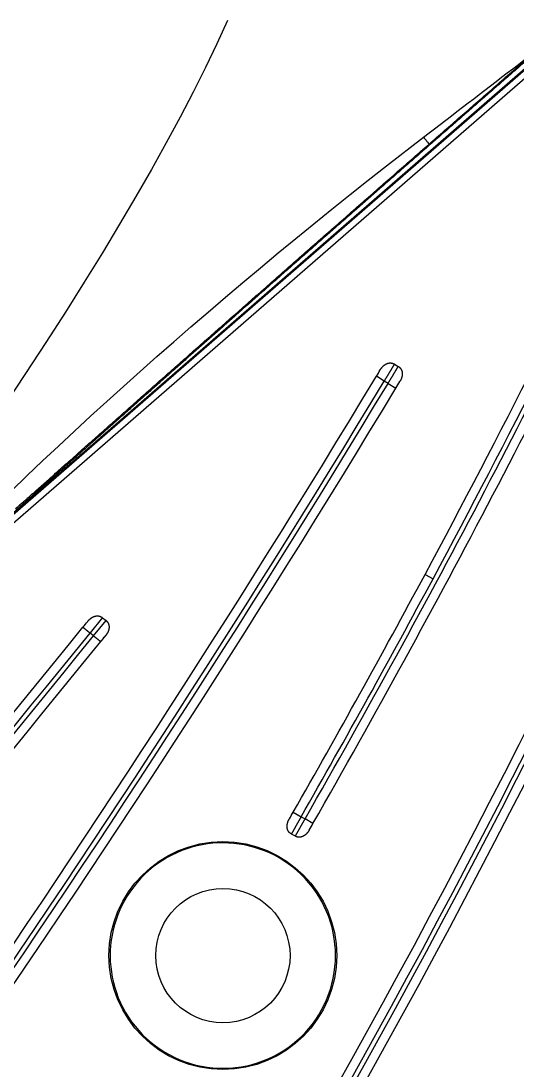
# Model space of a CAD drawing. Extents: x 527 to 614, y 487 to 635.
# Drawn here: x 602.158 to 603.247, y 519.818 to 522.123 of the extents above; entities that cross this region are included whole.
import ezdxf

# ---------------------------------------------------------------- set-up
doc = ezdxf.new("R2010")
doc.units = 0
doc.header["$MEASUREMENT"] = 0
doc.layers.add('1', color=4, linetype='Continuous')
doc.layers.add('204', color=7, linetype='Continuous')

# ---------------------------------------------------------------- blocks, each defined once
blk = doc.blocks.new('55')
at = {"layer": '204', "color": 4, "linetype": 'Continuous'}
for p, q in [((-0.526078, 0.91095), (2.049541, 3.149901)), ((2.05938, 3.138582), (-0.516238, 0.899631)), ((2.034707, 3.138515), (-0.487342, 0.946132)), ((0.37646, 1.298026), (0.385032, 1.292876)), ((0.354136, 1.260923), (0.337008, 1.271249)), ((0.362708, 1.255773), (0.354136, 1.260923)), ((0.362708, 1.255773), (0.379836, 1.245447)), ((0.443815, 0.836613), (0.461435, 0.827151)), ((-0.264333, 0.741589), (-0.291587, 0.707941)), ((-0.264279, 0.741545), (-0.256508, 0.735251)), ((-0.283715, 0.701565), (-0.256462, 0.735213)), ((-0.28377, 0.701609), (-0.291541, 0.707903)), ((0.154247, 0.314494), (0.171604, 0.304557)), ((0.171604, 0.304557), (0.180381, 0.299761)), ((0.197738, 0.289824), (0.180381, 0.299761)), ((0.159144, 0.262004), (0.150367, 0.2668))]:
    blk.add_line(p, q, dxfattribs=at)
for points in [[(-0.410455, 1.019965), (-0.381625, 1.045634, -0.00010911), (-0.35247, 1.071569, -0.00010691), (-0.322976, 1.097784, -0.00010443), (-0.293164, 1.12426, -0.00010194), (-0.26303, 1.151001, -0.00009964), (-0.232588, 1.177992, -0.00009758), (-0.201833, 1.205239, -0.00009548), (-0.170795, 1.232717, -0.00009357), (-0.139484, 1.260415, -0.00009176), (-0.107937, 1.288302, -0.00009013), (-0.076168, 1.316364, -0.00008868), (-0.044192, 1.34459, -0.00008727), (-0.012003, 1.372983, -0.00008593), (0.020382, 1.401529, -0.00008472), (0.052964, 1.430229, -0.00008356), (0.085727, 1.45907, -0.00008248), (0.118672, 1.488052, -0.00008146), (0.151785, 1.517162, -0.00008053), (0.185065, 1.546399, -0.00007965), (0.218498, 1.575753, -0.00007884), (0.252083, 1.605222, -0.00007808), (0.285808, 1.634794, -0.00007739), (0.319671, 1.664468, -0.00007675), (0.353658, 1.694234, -0.00007618), (0.387769, 1.724088, -0.00007565), (0.42199, 1.754022, -0.00007518), (0.456319, 1.784032, -0.00007475), (0.490745, 1.814108, -0.00007439), (0.525265, 1.844247, -0.00007406), (0.559867, 1.87444, -0.0000738), (0.594547, 1.904684, -0.00007356), (0.629296, 1.93497, -0.00007339), (0.664108, 1.965292, -0.00007325), (0.698975, 1.995645, -0.00007318)], [(0.714632, 2.006282, 0.00005806), (0.688905, 1.983892, 0.00005795), (0.663199, 1.961508, 0.0000579), (0.637515, 1.939134, 0.00005788), (0.61186, 1.916774, 0.0000579), (0.586236, 1.894431, 0.00005793), (0.56065, 1.872111, 0.000058), (0.535105, 1.849815, 0.0000581), (0.509606, 1.827549, 0.00005824), (0.484156, 1.805316, 0.00005839), (0.458761, 1.783121, 0.00005859), (0.433425, 1.760965, 0.00005881), (0.408153, 1.738855, 0.00005908), (0.382947, 1.716793, 0.00005936), (0.357815, 1.694785, 0.00005969), (0.332757, 1.672831, 0.00006004), (0.307783, 1.65094, 0.00006045), (0.282892, 1.62911, 0.00006089), (0.258092, 1.607351, 0.00006133), (0.233385, 1.585661, 0.00006173), (0.208778, 1.564049, 0.00006214), (0.184271, 1.542514, 0.00006248), (0.159873, 1.521063, 0.00006291), (0.135583, 1.499697, 0.00006335), (0.111411, 1.478422, 0.00006387), (0.087354, 1.457239, 0.0000644), (0.063423, 1.436155, 0.00006495), (0.039616, 1.41517, 0.00006544), (0.015941, 1.39429, 0.000066), (-0.007602, 1.373515, 0.00006653), (-0.031005, 1.352852, 0.00006715), (-0.05427, 1.3323, 0.00006776), (-0.077387, 1.311868, 0.00006848), (-0.100359, 1.291552, 0.0000692), (-0.123176, 1.271362, 0.00006998), (-0.145841, 1.251295, 0.00007075), (-0.168342, 1.231361, 0.0000717), (-0.190686, 1.211556, 0.00007274), (-0.212862, 1.191887, 0.00007357), (-0.234867, 1.172359, 0.00007414), (-0.256688, 1.152982, 0.00007591), (-0.278356, 1.133729, 0.00007864), (-0.299871, 1.114599, 0.00007768), (-0.32113, 1.095686, 0.00007366), (-0.342085, 1.077031, 0.00008265), (-0.363167, 1.05825, 0.00010048), (-0.384513, 1.039219, 0.00007787), (-0.404445, 1.021441, 0.00002694), (-0.422372, 1.005445, 0.0001123), (-0.44494, 0.985279, 0.00020092), (-0.479106, 0.954712, 0.00010167), (-0.523493, 0.914978, 0.00005471)], [(0.345529, 1.285401), (0.345892, 1.286014, -0.00465836), (0.346271, 1.286626, -0.00452329), (0.346664, 1.287237, -0.00447907), (0.347072, 1.287846, -0.00456479), (0.347495, 1.288453, -0.00462081), (0.347932, 1.289055, -0.00468006), (0.348382, 1.289653, -0.00474187), (0.348847, 1.290244, -0.0048419), (0.349325, 1.290829, -0.00493443), (0.349815, 1.291406, -0.00505622), (0.35032, 1.291973, -0.0051724), (0.350836, 1.292532, -0.00532133), (0.351366, 1.293079, -0.00546333), (0.351907, 1.293615, -0.00563843), (0.352461, 1.294137, -0.00580613), (0.353026, 1.294647, -0.00600833), (0.353603, 1.295141, -0.00620202), (0.354191, 1.29562, -0.00643104), (0.354791, 1.296082, -0.00665082), (0.355401, 1.296526, -0.00690748), (0.356022, 1.296952, -0.00715042), (0.356653, 1.297359, -0.00742781), (0.357294, 1.297744, -0.00769789), (0.357945, 1.298109, -0.00801269), (0.358606, 1.29845, -0.0082763), (0.359276, 1.298769, -0.00853898), (0.359955, 1.299063, -0.00870027), (0.360642, 1.299333, -0.00878899), (0.361337, 1.299577, -0.00889375), (0.362039, 1.299796, -0.00902609), (0.362747, 1.299988, -0.00914884), (0.363461, 1.300154, -0.00928148), (0.364179, 1.300293, -0.00941985), (0.364901, 1.300404, -0.00958717), (0.365627, 1.300487, -0.00969556), (0.366356, 1.300542, -0.00977964), (0.367086, 1.300567, -0.01000375), (0.367818, 1.300563, -0.01037756), (0.368553, 1.300528, -0.01017531), (0.369284, 1.300464, -0.00956445), (0.37001, 1.300371, -0.01074753), (0.370747, 1.300241, -0.01310061), (0.371497, 1.30007, -0.00982892), (0.372201, 1.29989, -0.00298649), (0.372837, 1.299712, -0.01430814), (0.373642, 1.299407, -0.02481709), (0.374867, 1.298837, -0.0117532), (0.376461, 1.29803, -0.00604807)], [(0.376461, 1.29803), (0.376233, 1.29765, -0.00000599), (0.375998, 1.297259, -0.00000566), (0.375756, 1.296856, -0.00000533), (0.375507, 1.296443, -0.00000504), (0.375252, 1.296018, -0.00000477), (0.37499, 1.295583, -0.00000454), (0.374722, 1.295136, -0.00000432), (0.374448, 1.29468, -0.00000412), (0.374167, 1.294213, -0.00000394), (0.37388, 1.293736, -0.00000378), (0.373587, 1.293249, -0.00000363), (0.373288, 1.292752, -0.0000035), (0.372984, 1.292245, -0.00000337), (0.372674, 1.29173, -0.00000326), (0.372358, 1.291204, -0.00000315), (0.372037, 1.29067, -0.00000305), (0.37171, 1.290127, -0.00000296), (0.371378, 1.289575, -0.00000288), (0.371041, 1.289015, -0.0000028), (0.370699, 1.288446, -0.00000273), (0.370352, 1.287869, -0.00000267), (0.37, 1.287284, -0.00000261), (0.369643, 1.286691, -0.00000255), (0.369282, 1.28609, -0.0000025), (0.368916, 1.285482, -0.00000246), (0.368545, 1.284866, -0.00000243), (0.368171, 1.284243, -0.00000248), (0.367792, 1.283613, -0.00000262), (0.367408, 1.282976, -0.00000266), (0.367021, 1.282332, -0.00000265), (0.366629, 1.281681, -0.00000265), (0.366234, 1.281024, -0.00000267), (0.365835, 1.280361, -0.00000268), (0.365432, 1.279692, -0.0000027), (0.365026, 1.279017, -0.00000271), (0.364617, 1.278336, -0.00000274), (0.364204, 1.27765, -0.00000276), (0.363788, 1.276959, -0.00000279), (0.363369, 1.276263, -0.00000281), (0.362948, 1.275563, -0.00000284), (0.362524, 1.274858, -0.00000287), (0.362097, 1.274148, -0.0000029), (0.361668, 1.273435, -0.00000294), (0.361236, 1.272718, -0.00000299), (0.360802, 1.271998, -0.00000301), (0.360367, 1.271274, -0.00000304), (0.35993, 1.270547, -0.00000311), (0.35949, 1.269817, -0.00000323), (0.359048, 1.269083, -0.00000317), (0.358607, 1.26835, -0.00000299), (0.358167, 1.267619, -0.00000338), (0.357718, 1.266873, -0.00000416), (0.357258, 1.266109, -0.00000315), (0.356825, 1.26539, -0.00000095), (0.356433, 1.264739, -0.00000466), (0.355929, 1.263901, -0.00000832), (0.355151, 1.262609, -0.00000407), (0.354131, 1.260915, -0.00000214)], [(0.362711, 1.255767), (0.36316, 1.256514, -0.00000495), (0.363609, 1.25726, -0.00000507), (0.364058, 1.258007, -0.00000496), (0.364507, 1.258753, -0.00000462), (0.364954, 1.259497, -0.00000438), (0.365402, 1.260241, -0.00000416), (0.365848, 1.260984, -0.00000396), (0.366294, 1.261724, -0.00000372), (0.366738, 1.262464, -0.00000351), (0.367182, 1.263201, -0.00000328), (0.367624, 1.263935, -0.00000308), (0.368064, 1.264668, -0.00000285), (0.368503, 1.265398, -0.00000265), (0.368941, 1.266125, -0.00000242), (0.369376, 1.266848, -0.00000222), (0.369809, 1.267569, -0.00000199), (0.370241, 1.268286, -0.00000178), (0.37067, 1.268999, -0.00000155), (0.371096, 1.269708, -0.00000134), (0.37152, 1.270413, -0.0000011), (0.371942, 1.271113, -0.00000089), (0.372361, 1.271809, -0.00000064), (0.372776, 1.2725, -0.00000042), (0.373189, 1.273186, -0.00000017), (0.373598, 1.273867, 0.00000006), (0.374004, 1.274542, 0.00000033), (0.374407, 1.275211, 0.00000057), (0.374806, 1.275875, 0.00000086), (0.375201, 1.276532, 0.00000111), (0.375593, 1.277182, 0.00000139), (0.37598, 1.277826, 0.0000017), (0.376364, 1.278463, 0.0000021), (0.376743, 1.279093, 0.00000227), (0.377117, 1.279716, 0.00000221), (0.377488, 1.280332, 0.00000184), (0.377854, 1.28094, 0.00000101), (0.378215, 1.281541, 0.00000032), (0.378572, 1.282134, -0.00000042), (0.378924, 1.282719, -0.00000112), (0.379271, 1.283296, -0.00000196), (0.379613, 1.283865, -0.00000273), (0.37995, 1.284426, -0.00000363), (0.380282, 1.284977, -0.00000449), (0.380609, 1.285521, -0.00000551), (0.380931, 1.286055, -0.00000644), (0.381247, 1.28658, -0.00000746), (0.381557, 1.287096, -0.00000865), (0.381862, 1.287603, -0.00001021), (0.382161, 1.2881, -0.00001102), (0.382454, 1.288587, -0.00001127), (0.382739, 1.28906, -0.00001428), (0.383022, 1.289531, -0.00001988), (0.383305, 1.289999, -0.00001596), (0.383566, 1.290434, -0.00000393), (0.3838, 1.290821, -0.00002701), (0.384085, 1.291294, -0.00005622), (0.384504, 1.29199, -0.00003048), (0.385042, 1.292881, -0.0000166)], [(0.385042, 1.292881), (0.385718, 1.292453, -0.0102245), (0.386368, 1.292003, -0.01059403), (0.38699, 1.29153, -0.0107579), (0.387585, 1.291037, -0.01068747), (0.388153, 1.290523, -0.01068957), (0.388693, 1.28999, -0.01068846), (0.389206, 1.289439, -0.01068896), (0.389692, 1.28887, -0.01063745), (0.390149, 1.288285, -0.01060334), (0.39058, 1.287683, -0.0105362), (0.390983, 1.287067, -0.01048164), (0.391359, 1.286436, -0.01039778), (0.391707, 1.285791, -0.01032678), (0.392028, 1.285135, -0.01023381), (0.392321, 1.284466, -0.01015285), (0.392587, 1.283786, -0.01005628), (0.392824, 1.283096, -0.00997062), (0.393035, 1.282397, -0.00987503), (0.393218, 1.28169, -0.00970106), (0.393374, 1.280975, -0.00940674), (0.393503, 1.280252, -0.00913577), (0.393606, 1.279524, -0.00883649), (0.393684, 1.27879, -0.00856725), (0.393738, 1.278051, -0.00828035), (0.393767, 1.277308, -0.00802449), (0.393773, 1.276562, -0.00775573), (0.393756, 1.275814, -0.00751887), (0.393716, 1.275063, -0.00727315), (0.393655, 1.274312, -0.00705987), (0.393572, 1.273561, -0.00684109), (0.393469, 1.272809, -0.00665181), (0.393346, 1.27206, -0.006457), (0.393203, 1.271312, -0.0062988), (0.393041, 1.270566, -0.00614346), (0.392861, 1.269824, -0.00599554), (0.392664, 1.269087, -0.0058283), (0.392449, 1.268355, -0.00576313), (0.392218, 1.267627, -0.00575595), (0.39197, 1.266905, -0.00552827), (0.391708, 1.266193, -0.00511631), (0.391433, 1.265493, -0.00554323), (0.391139, 1.264791, -0.00648692), (0.390821, 1.264084, -0.0049738), (0.390515, 1.263426, -0.00183508), (0.390231, 1.262835, -0.00685229), (0.389842, 1.262105, -0.01188532), (0.38921, 1.261018, -0.005968), (0.388364, 1.259617, -0.00321168)], [(-0.410455, 1.019965), (-0.416713, 1.014392, -0.00006331), (-0.423009, 1.008789, -0.00006262), (-0.429342, 1.003155, -0.00006188), (-0.435712, 0.997492, -0.00006116), (-0.44212, 0.991798, -0.00006044), (-0.448563, 0.986076, -0.00005977), (-0.455043, 0.980322, -0.00005909)], [(-0.296646, 0.733385), (-0.296449, 0.733625, -0.00134363), (-0.296251, 0.733864, -0.00132466), (-0.296052, 0.734102, -0.00133682), (-0.295851, 0.734339, -0.0013849), (-0.295649, 0.734576, -0.00141999), (-0.295445, 0.734811, -0.00145186), (-0.295239, 0.735045, -0.00148201), (-0.295032, 0.735279, -0.00151899), (-0.294823, 0.735511, -0.00155137), (-0.294613, 0.735742, -0.00158806), (-0.294401, 0.735972, -0.00162088), (-0.294188, 0.7362, -0.00165871), (-0.293973, 0.736427, -0.00169247), (-0.293756, 0.736653, -0.00173111), (-0.293538, 0.736877, -0.00176571), (-0.293318, 0.737099, -0.00180528), (-0.293097, 0.73732, -0.00184077), (-0.292874, 0.737539, -0.00188126), (-0.292649, 0.737757, -0.00191764), (-0.292422, 0.737972, -0.00195906), (-0.292194, 0.738186, -0.00199634), (-0.291965, 0.738398, -0.00203868), (-0.291733, 0.738608, -0.00207684), (-0.2915, 0.738816, -0.0021201), (-0.291266, 0.739022, -0.00215912), (-0.291029, 0.739225, -0.00220327), (-0.290791, 0.739427, -0.00224311), (-0.290551, 0.739626, -0.00228811), (-0.29031, 0.739823, -0.00232873), (-0.290066, 0.740017, -0.00237452), (-0.289821, 0.740209, -0.00241585), (-0.289575, 0.740399, -0.00246236), (-0.289326, 0.740586, -0.00250431), (-0.289076, 0.74077, -0.00255145), (-0.288824, 0.740951, -0.00259392), (-0.28857, 0.74113, -0.00264161), (-0.288315, 0.741306, -0.00268445), (-0.288057, 0.741479, -0.00273245), (-0.287798, 0.74165, -0.00277563), (-0.287537, 0.741817, -0.00282413), (-0.287275, 0.741981, -0.00286704), (-0.28701, 0.742142, -0.00291472), (-0.286744, 0.7423, -0.00295872), (-0.286475, 0.742454, -0.00300927), (-0.286205, 0.742606, -0.0030411), (-0.285933, 0.742754, -0.00305884), (-0.285659, 0.742899, -0.00307058), (-0.285383, 0.743041, -0.00308801), (-0.285105, 0.743179, -0.00310465), (-0.284825, 0.743314, -0.00312524), (-0.284543, 0.743445, -0.0031444), (-0.284259, 0.743573, -0.00316853), (-0.283974, 0.743697, -0.00319099), (-0.283687, 0.743818, -0.00321816), (-0.283398, 0.743935, -0.00324356), (-0.283108, 0.744048, -0.00327395), (-0.282816, 0.744158, -0.00330232), (-0.282523, 0.744263, -0.00333574), (-0.282229, 0.744364, -0.00336709), (-0.281933, 0.744462, -0.00340374), (-0.281637, 0.744555, -0.00343767), (-0.281339, 0.744644, -0.00347663), (-0.28104, 0.744729, -0.00351422), (-0.28074, 0.744809, -0.00355833), (-0.280439, 0.744886, -0.00359538), (-0.280137, 0.744957, -0.00363471), (-0.279835, 0.745024, -0.00368508), (-0.279531, 0.745087, -0.00375125), (-0.279227, 0.745145, -0.00379327), (-0.278922, 0.745199, -0.00382004), (-0.278615, 0.745247, -0.00382299), (-0.278307, 0.745292, -0.00381723), (-0.277998, 0.745331, -0.00381761), (-0.277689, 0.745366, -0.00382426), (-0.277378, 0.745396, -0.00383085), (-0.277068, 0.745421, -0.00384169), (-0.276756, 0.745441, -0.00385326), (-0.276444, 0.745457, -0.00386951), (-0.276132, 0.745468, -0.00388604), (-0.27582, 0.745474, -0.00390754), (-0.275508, 0.745474, -0.00392899), (-0.275196, 0.745471, -0.00395558), (-0.274884, 0.745461, -0.00398199), (-0.274572, 0.745447, -0.00401391), (-0.274261, 0.745428, -0.00404481), (-0.27395, 0.745404, -0.00408114), (-0.273641, 0.745375, -0.00411773), (-0.273332, 0.745341, -0.00416078), (-0.273023, 0.745301, -0.00419916), (-0.272716, 0.745257, -0.00424346), (-0.27241, 0.745207, -0.00429352), (-0.272106, 0.745152, -0.00434339), (-0.271802, 0.745091, -0.00435206), (-0.271498, 0.745025, -0.00433115), (-0.271196, 0.744954, -0.00431169), (-0.270894, 0.744878, -0.00429952), (-0.270594, 0.744796, -0.00429032), (-0.270295, 0.744709, -0.00428286), (-0.269997, 0.744617, -0.00427904), (-0.2697, 0.744519, -0.00428015), (-0.269406, 0.744417, -0.00428229), (-0.269113, 0.744309, -0.00428718), (-0.268821, 0.744196, -0.0042994), (-0.268532, 0.744079, -0.00432081), (-0.268245, 0.743956, -0.00432615), (-0.267961, 0.743829, -0.00432114), (-0.267679, 0.743696, -0.00437944), (-0.267399, 0.743559, -0.00449295), (-0.267122, 0.743416, -0.00439862), (-0.266848, 0.74327, -0.00415278), (-0.266579, 0.74312, -0.00459624), (-0.266309, 0.742962, -0.0054733), (-0.266037, 0.742795, -0.00422249), (-0.265783, 0.742635, -0.00161714), (-0.265555, 0.742488, -0.00556777), (-0.265271, 0.742292, -0.00943121), (-0.264849, 0.741981, -0.00472146), (-0.264305, 0.74157, -0.00254369)], [(-0.307074, 0.720493), (-0.30707, 0.720491, -0.12009916), (-0.307059, 0.720482, -0.00819381), (-0.307039, 0.720467, -0.00268444), (-0.307012, 0.720445, -0.00131651), (-0.306976, 0.720417, -0.00075725), (-0.306934, 0.720383, -0.00049124), (-0.306883, 0.720342, -0.00033462), (-0.306825, 0.720295, -0.00023798), (-0.306758, 0.720242, -0.00017317), (-0.306685, 0.720182, -0.00012808), (-0.306604, 0.720116, -0.00009546), (-0.306515, 0.720044, -0.00007047), (-0.306418, 0.719966, -0.00005186), (-0.306315, 0.719882, -0.00003665), (-0.306203, 0.719792, -0.00002487), (-0.306085, 0.719696, -0.00001431), (-0.305959, 0.719594, -0.00000715), (-0.305825, 0.719486, -0.0000014), (-0.305685, 0.719371, 0.00000059), (-0.305537, 0.719252, 0.00000003), (-0.305382, 0.719126, -0.00000013), (-0.30522, 0.718995), (-0.305051, 0.718858, 0.00000003), (-0.304876, 0.718716), (-0.304694, 0.718568), (-0.304505, 0.718415), (-0.30431, 0.718256), (-0.304108, 0.718093), (-0.3039, 0.717924), (-0.303686, 0.717751, 0), (-0.303465, 0.717572), (-0.303239, 0.717389), (-0.303007, 0.7172), (-0.302769, 0.717007), (-0.302525, 0.71681), (-0.302276, 0.716608), (-0.302021, 0.716401), (-0.301761, 0.71619), (-0.301496, 0.715975), (-0.301226, 0.715756), (-0.300951, 0.715533), (-0.300671, 0.715306), (-0.300387, 0.715076, 0), (-0.300098, 0.714841), (-0.299805, 0.714604), (-0.299508, 0.714363), (-0.299206, 0.714118), (-0.298901, 0.713871, -0.00000003), (-0.298593, 0.713621), (-0.29828, 0.713368, 0.00000013), (-0.297965, 0.713112, -0.00000003), (-0.297646, 0.712853, -0.00000049), (-0.297324, 0.712592, 0.00000111), (-0.296999, 0.712329, 0.0000051), (-0.296671, 0.712063, 0.00000898), (-0.296341, 0.711795, 0.0000138), (-0.296009, 0.711526, 0.00001848), (-0.295674, 0.711254, 0.00002418), (-0.295337, 0.710981, 0.00002682), (-0.294999, 0.710708, 0.00002783), (-0.294662, 0.710435, 0.00003708), (-0.294318, 0.710156, 0.00005355), (-0.293965, 0.70987, 0.00004063), (-0.293632, 0.709601, 0.00000602), (-0.293331, 0.709358, 0.00007206), (-0.292944, 0.709045, 0.00014414), (-0.292346, 0.708562, 0.00007169), (-0.291564, 0.707931, 0.00003685)], [(-0.256495, 0.735233), (-0.256257, 0.735038, -0.00464837), (-0.256023, 0.734839, -0.00464346), (-0.255793, 0.734634, -0.0046104), (-0.255565, 0.734425, -0.00455823), (-0.255341, 0.734212, -0.00451994), (-0.255121, 0.733994, -0.00448869), (-0.254904, 0.733772, -0.00446172), (-0.254691, 0.733545, -0.00443702), (-0.254482, 0.733315, -0.00441803), (-0.254276, 0.733081, -0.00440263), (-0.254075, 0.732843, -0.0043922), (-0.253878, 0.732602, -0.0043856), (-0.253685, 0.732357, -0.00438345), (-0.253497, 0.732108, -0.00438563), (-0.253313, 0.731857, -0.00439206), (-0.253134, 0.731603, -0.00440243), (-0.252959, 0.731345, -0.00441757), (-0.252789, 0.731085, -0.00444222), (-0.252625, 0.730822, -0.00445788), (-0.252464, 0.730557, -0.00444612), (-0.252309, 0.730288, -0.00441233), (-0.252158, 0.730016, -0.00436432), (-0.252012, 0.729742, -0.0043261), (-0.25187, 0.729464, -0.00429153), (-0.251733, 0.729185, -0.00426176), (-0.251601, 0.728902, -0.00423108), (-0.251474, 0.728618, -0.00420619), (-0.251351, 0.728331, -0.00418212), (-0.251233, 0.728042, -0.00416319), (-0.25112, 0.727751, -0.00414509), (-0.251012, 0.727459, -0.00413183), (-0.250909, 0.727164, -0.00411978), (-0.250811, 0.726868, -0.00411258), (-0.250717, 0.726571, -0.0041071), (-0.250629, 0.726273, -0.00410519), (-0.250545, 0.725973, -0.00410493), (-0.250467, 0.725672, -0.0041107), (-0.250394, 0.72537, -0.00411883), (-0.250326, 0.725068, -0.0041057), (-0.250262, 0.724764, -0.00405505), (-0.250204, 0.724459, -0.00400725), (-0.25015, 0.724153, -0.00396621), (-0.250102, 0.723846, -0.00393038), (-0.250058, 0.723538, -0.00388979), (-0.250019, 0.723229, -0.00385542), (-0.249984, 0.722919, -0.00382069), (-0.249955, 0.722609, -0.00379123), (-0.24993, 0.722298, -0.00376028), (-0.24991, 0.721987, -0.00373472), (-0.249894, 0.721676, -0.0037084), (-0.249883, 0.721364, -0.00368709), (-0.249877, 0.721053, -0.0036651), (-0.249875, 0.720741, -0.00364818), (-0.249878, 0.72043, -0.00363097), (-0.249885, 0.720119, -0.00361802), (-0.249897, 0.719808, -0.00360503), (-0.249914, 0.719498, -0.00359731), (-0.249934, 0.719188, -0.00358842), (-0.24996, 0.718879, -0.00356447), (-0.249989, 0.718571, -0.0035108), (-0.250023, 0.718262, -0.00346366), (-0.250061, 0.717954, -0.00342176), (-0.250104, 0.717646, -0.00338414), (-0.250151, 0.717339, -0.00334056), (-0.250201, 0.717032, -0.00330291), (-0.250256, 0.716725, -0.0032632), (-0.250315, 0.71642, -0.00322857), (-0.250378, 0.716115, -0.00319087), (-0.250445, 0.715811, -0.00315841), (-0.250515, 0.715507, -0.00312342), (-0.25059, 0.715205, -0.00309349), (-0.250668, 0.714903, -0.0030611), (-0.25075, 0.714603, -0.00303363), (-0.250835, 0.714303, -0.00300385), (-0.250924, 0.714005, -0.00297905), (-0.251017, 0.713708, -0.00295222), (-0.251113, 0.713412, -0.00292966), (-0.251212, 0.713117, -0.00290468), (-0.251315, 0.712824, -0.00288601), (-0.251421, 0.712533, -0.00286692), (-0.25153, 0.712243, -0.00284499), (-0.251643, 0.711954, -0.00280868), (-0.251758, 0.711666, -0.00276911), (-0.251877, 0.71138, -0.00272087), (-0.251999, 0.711095, -0.00267904), (-0.252125, 0.710811, -0.00263259), (-0.252253, 0.710528, -0.00259103), (-0.252384, 0.710246, -0.00254458), (-0.252518, 0.709966, -0.00250328), (-0.252655, 0.709687, -0.00245721), (-0.252795, 0.70941, -0.00241625), (-0.252937, 0.709133, -0.00237067), (-0.253082, 0.708858, -0.00233019), (-0.25323, 0.708584, -0.00228517), (-0.25338, 0.708311, -0.00224526), (-0.253533, 0.70804, -0.00220091), (-0.253688, 0.707769, -0.0021616), (-0.253845, 0.7075, -0.00211786), (-0.254005, 0.707233, -0.00207936), (-0.254167, 0.706966, -0.00203668), (-0.254332, 0.706701, -0.00199848), (-0.254498, 0.706437, -0.00195553), (-0.254666, 0.706174, -0.00191957), (-0.254837, 0.705913, -0.00188103), (-0.25501, 0.705653, -0.00184074), (-0.255184, 0.705394, -0.00179088), (-0.25536, 0.705136, -0.00176864), (-0.255538, 0.70488, -0.00175927), (-0.255718, 0.704624, -0.00168055), (-0.255899, 0.704371, -0.00154557), (-0.256081, 0.70412, -0.00165355), (-0.256267, 0.703867, -0.00189535), (-0.256459, 0.703609, -0.00143825), (-0.256641, 0.703368, -0.00055573), (-0.256805, 0.703151, -0.00191198), (-0.25702, 0.702875, -0.00314087), (-0.257354, 0.702453, -0.00153046), (-0.257793, 0.701903, -0.00082046)], [(-0.283753, 0.701595), (-0.283407, 0.701314, -0.00000752), (-0.283061, 0.701034, -0.00000776), (-0.282715, 0.700753, -0.00000753), (-0.28237, 0.700473, -0.0000068), (-0.282024, 0.700193, -0.00000626), (-0.28168, 0.699914, -0.00000579), (-0.281336, 0.699635, -0.00000536), (-0.280993, 0.699357, -0.00000484), (-0.280652, 0.699081, -0.00000439), (-0.280312, 0.698805, -0.00000389), (-0.279973, 0.69853, -0.00000345), (-0.279637, 0.698257, -0.00000294), (-0.279302, 0.697986, -0.0000025), (-0.278969, 0.697716, -0.00000199), (-0.278639, 0.697449, -0.00000153), (-0.278311, 0.697183, -0.00000097), (-0.277986, 0.69692, -0.00000054), (-0.277664, 0.696658, -0.00000011), (-0.277346, 0.6964, 0.00000006), (-0.27703, 0.696144), (-0.276718, 0.695891, -0.00000001), (-0.276409, 0.69564), (-0.276104, 0.695393), (-0.275803, 0.695149), (-0.275505, 0.694908), (-0.275212, 0.69467, 0), (-0.274924, 0.694436), (-0.274639, 0.694205), (-0.274359, 0.693978), (-0.274084, 0.693755), (-0.273814, 0.693536), (-0.273549, 0.693321), (-0.273289, 0.69311), (-0.273034, 0.692904), (-0.272785, 0.692702, -0.00000001), (-0.272541, 0.692504), (-0.272303, 0.692311), (-0.272071, 0.692123), (-0.271845, 0.69194), (-0.271624, 0.691761), (-0.27141, 0.691587), (-0.271202, 0.691419), (-0.271001, 0.691255), (-0.270805, 0.691097), (-0.270617, 0.690944), (-0.270434, 0.690796, -0.00000001), (-0.270259, 0.690654), (-0.27009, 0.690517, 0.00000006), (-0.269928, 0.690385), (-0.269773, 0.69026, -0.00000024), (-0.269625, 0.69014, 0.00000006), (-0.269485, 0.690026, 0.0000011), (-0.269351, 0.689918, -0.00000249), (-0.269225, 0.689816, -0.00001291), (-0.269107, 0.689719, -0.00002538), (-0.268996, 0.689629, -0.00004323), (-0.268892, 0.689545, -0.00006523), (-0.268796, 0.689467, -0.00009631), (-0.268707, 0.689395, -0.00012447), (-0.268626, 0.689329, -0.00014984), (-0.268553, 0.689269, -0.0002302), (-0.268487, 0.689215, -0.00040157), (-0.268429, 0.689168, -0.00041124), (-0.268378, 0.689126, -0.00011649), (-0.268337, 0.689092, -0.00091511), (-0.268302, 0.689062, -0.00374946), (-0.26827, 0.689035, -0.00541205), (-0.268243, 0.68901, -0.0062832)], [(-0.257793, 0.701903), (-0.257946, 0.701712, -0.0000564), (-0.2581, 0.701521, -0.00005667), (-0.258256, 0.701328, -0.00005492), (-0.258412, 0.701134, -0.00005105), (-0.25857, 0.700939, -0.00004807), (-0.258728, 0.700743, -0.00004542), (-0.258888, 0.700546, -0.00004293), (-0.259048, 0.700347, -0.00004015), (-0.25921, 0.700147, -0.0000377), (-0.259372, 0.699947, -0.00003511), (-0.259535, 0.699745, -0.00003279), (-0.259699, 0.699542, -0.00003028), (-0.259864, 0.699339, -0.00002806), (-0.26003, 0.699134, -0.00002565), (-0.260196, 0.698929, -0.00002352), (-0.260363, 0.698722, -0.00002119), (-0.260531, 0.698515, -0.00001913), (-0.2607, 0.698307, -0.00001688), (-0.260869, 0.698098, -0.00001488), (-0.261039, 0.697888, -0.00001268), (-0.26121, 0.697677, -0.00001076), (-0.261381, 0.697466, -0.00000867), (-0.261553, 0.697254, -0.00000673), (-0.261725, 0.697042, -0.00000449), (-0.261898, 0.696828, -0.00000288), (-0.262072, 0.696614, -0.00000149), (-0.262246, 0.6964, -0.00000129), (-0.262421, 0.696184, -0.00000221), (-0.262596, 0.695967, -0.00000288), (-0.262772, 0.69575, -0.00000349), (-0.262949, 0.695532, -0.00000405), (-0.263127, 0.695313, -0.00000471), (-0.263305, 0.695093, -0.00000529), (-0.263483, 0.694873, -0.00000593), (-0.263662, 0.694652, -0.00000649), (-0.263842, 0.694431, -0.00000713), (-0.264022, 0.694209, -0.00000769), (-0.264203, 0.693986, -0.00000833), (-0.264384, 0.693763, -0.00000889), (-0.264565, 0.693539, -0.00000952), (-0.264747, 0.693315, -0.00001008), (-0.264929, 0.69309, -0.00001071), (-0.265112, 0.692865, -0.00001128), (-0.265295, 0.69264, -0.00001194), (-0.265478, 0.692414, -0.00001247), (-0.265661, 0.692188, -0.000013), (-0.265845, 0.691962, -0.00001372), (-0.266029, 0.691735, -0.00001474), (-0.266213, 0.691508, -0.00001479), (-0.266397, 0.691282, -0.00001421), (-0.26658, 0.691057, -0.00001658), (-0.266766, 0.690828, -0.00002109), (-0.266956, 0.690593, -0.00001603), (-0.267135, 0.690373, -0.00000441), (-0.267297, 0.690174, -0.0000247), (-0.267504, 0.689919, -0.00004539), (-0.267824, 0.689525, -0.00002239), (-0.268243, 0.68901, -0.00001172)], [(-0.891503, 0.445256, -0.00000105), (-0.926293, 0.407867, -0.00000106), (-0.961083, 0.370477, -0.00000105), (-0.995873, 0.333087, -0.00000098), (-1.030664, 0.295698, -0.00000094), (-1.065456, 0.258308, -0.0000009), (-1.100247, 0.220917, -0.00000086), (-1.13504, 0.183527, -0.00000081), (-1.169832, 0.146137, -0.00000077), (-1.204625, 0.108746, -0.00000072), (-1.239418, 0.071355, -0.00000068), (-1.274211, 0.033965, -0.00000064), (-1.309005, -0.003426, -0.0000006), (-1.343799, -0.040817, -0.00000055), (-1.378593, -0.078208, -0.00000051), (-1.413388, -0.1156, -0.00000046), (-1.448182, -0.152991, -0.00000042), (-1.482977, -0.190382, -0.00000038), (-1.517772, -0.227774, -0.00000034), (-1.552567, -0.265165, -0.00000029), (-1.587362, -0.302557, -0.00000025), (-1.622158, -0.339948, -0.0000002), (-1.656953, -0.37734, -0.00000016), (-1.691748, -0.414732, -0.00000012), (-1.726544, -0.452123, -0.00000007), (-1.76134, -0.489515, -0.00000003), (-1.796135, -0.526907)], [(-1.830931, -0.564299, 0.00000004), (-1.865726, -0.60169, 0.00000006), (-1.900522, -0.639082, 0.00000005), (-1.935318, -0.676474, 0.00000005), (-1.970113, -0.713866, 0.00000005), (-2.004909, -0.751257, 0.00000005), (-2.039704, -0.788649, 0.00000005), (-2.0745, -0.826041, 0.00000005), (-2.109295, -0.863433, 0.00000005), (-2.144091, -0.900825, 0.00000005), (-2.178886, -0.938217, 0.00000005), (-2.213682, -0.975608, 0.00000005), (-2.248478, -1.013, 0.00000005), (-2.283273, -1.050392, 0.00000005), (-2.318069, -1.087784, 0.00000005), (-2.352864, -1.125176, 0.00000005), (-2.38766, -1.162568, 0.00000005), (-2.422455, -1.19996, 0.00000005), (-2.45725, -1.237351, 0.00000005), (-2.492046, -1.274743, 0.00000005), (-2.526841, -1.312135, 0.00000005), (-2.561637, -1.349527, 0.00000005), (-2.596432, -1.386919, 0.00000005), (-2.631228, -1.424311, 0.00000005), (-2.666023, -1.461703, 0.00000005), (-2.700818, -1.499095, 0.00000005), (-2.735614, -1.536487, 0.00000005), (-2.770409, -1.573879, 0.00000005), (-2.805205, -1.611271, 0.00000005), (-2.84, -1.648663, 0.00000005), (-2.874795, -1.686055, 0.00000005), (-2.909591, -1.723447, 0.00000005), (-2.944386, -1.760839, 0.00000005), (-2.979181, -1.798231, 0.00000005), (-3.013977, -1.835623, 0.00000005), (-3.048772, -1.873015, 0.00000005), (-3.083567, -1.910407, 0.00000005), (-3.118363, -1.947799, 0.00000005), (-3.153158, -1.985191, 0.00000005), (-3.187953, -2.022583, 0.00000005), (-3.222749, -2.059975, 0.00000005), (-3.257544, -2.097367, 0.00000005), (-3.292339, -2.134759, 0.00000005), (-3.327135, -2.172151, 0.00000005), (-3.36193, -2.209543, 0.00000005), (-3.396725, -2.246935, 0.00000005), (-3.43152, -2.284328, 0.00000005), (-3.466316, -2.32172, 0.00000005), (-3.501111, -2.359112, 0.00000005), (-3.535906, -2.396504, 0.00000005), (-3.570701, -2.433896, 0.00000005), (-3.605496, -2.471288, 0.00000005), (-3.640292, -2.50868, 0.00000005), (-3.675087, -2.546073, 0.00000005), (-3.709882, -2.583465, 0.00000005), (-3.744677, -2.620857, 0.00000005), (-3.779472, -2.658249, 0.00000005), (-3.814267, -2.695641, 0.00000005), (-3.849063, -2.733033, 0.00000005), (-3.883858, -2.770426, 0.00000005), (-3.918653, -2.807818, 0.00000005), (-3.953448, -2.84521, 0.00000005), (-3.988243, -2.882602, 0.00000005), (-4.023038, -2.919995, 0.00000005), (-4.057833, -2.957387, 0.00000005), (-4.092628, -2.994779, 0.00000005), (-4.127423, -3.032171, 0.00000005), (-4.162218, -3.069564, 0.00000005), (-4.197014, -3.106956, 0.00000005), (-4.231809, -3.144348, 0.00000005), (-4.266604, -3.18174, 0.00000005), (-4.301399, -3.219133, 0.00000005), (-4.336194, -3.256525, 0.00000005), (-4.370989, -3.293917, 0.00000005), (-4.405784, -3.33131, 0.00000005), (-4.440579, -3.368702, 0.00000005), (-4.475374, -3.406094, 0.00000005), (-4.510169, -3.443487, 0.00000005), (-4.544964, -3.480879, 0.00000005), (-4.579759, -3.518271, 0.00000005), (-4.614554, -3.555664, 0.00000005), (-4.649349, -3.593056, 0.00000005), (-4.684144, -3.630448, 0.00000005), (-4.718938, -3.667841, 0.00000005), (-4.753733, -3.705233, 0.00000005), (-4.788528, -3.742626, 0.00000005), (-4.823323, -3.780018, 0.00000005), (-4.858118, -3.81741, 0.00000005), (-4.892913, -3.854803, 0.00000006), (-4.927708, -3.892195, 0.00000006), (-4.962503, -3.929588, 0.00000006), (-4.997298, -3.96698, 0.00000006), (-5.032093, -4.004373, 0.00000006), (-5.066888, -4.041765, 0.00000006), (-5.101682, -4.079158, 0.00000005), (-5.136476, -4.116549, 0.00000006), (-5.171272, -4.153943, 0.00000006), (-5.206071, -4.19134, 0.00000005), (-5.240862, -4.228728, 0.00000005), (-5.275639, -4.266101, 0.00000006), (-5.310451, -4.303513, 0.00000009), (-5.345316, -4.340981, 0.00000005), (-5.380041, -4.378298, -0.00000007), (-5.414557, -4.415391, 0.00000008), (-5.44963, -4.453083, 0.00000052), (-5.485522, -4.491655, -0.00000005), (-5.51922, -4.527868, -0.00000193)], [(-5.549684, -4.560606, 0.00000062), (-5.588809, -4.602653, 0.00000589)], [(-0.839355, 0.466233), (-0.88808, 0.413868, -0.00000008), (-0.936805, 0.361503, -0.00000008), (-0.98553, 0.309139, -0.00000008), (-1.034255, 0.256774, -0.00000007), (-1.082979, 0.204409, -0.00000006), (-1.131704, 0.152045, -0.00000005), (-1.180429, 0.09968, -0.00000004), (-1.229154, 0.047316, -0.00000004), (-1.277879, -0.005049, -0.00000003), (-1.326604, -0.057414, -0.00000002), (-1.375329, -0.109779), (-1.424054, -0.162143), (-1.472779, -0.214508), (-1.521504, -0.266873)], [(-1.618954, -0.371602, 0.00000003), (-1.667679, -0.423967, 0.00000004), (-1.716404, -0.476332, 0.00000005), (-1.765129, -0.528696, 0.00000005), (-1.813854, -0.581061, 0.00000006), (-1.862579, -0.633426, 0.00000006), (-1.911304, -0.685791, 0.00000006), (-1.960029, -0.738156, 0.00000006), (-2.008754, -0.79052, 0.00000006), (-2.057479, -0.842885, 0.00000006), (-2.106204, -0.89525, 0.00000006), (-2.154929, -0.947615, 0.00000006), (-2.203654, -0.99998, 0.00000006), (-2.252379, -1.052345, 0.00000006), (-2.301104, -1.10471, 0.00000006), (-2.349829, -1.157075, 0.00000006), (-2.398553, -1.20944, 0.00000006), (-2.447278, -1.261805, 0.00000006), (-2.496003, -1.31417, 0.00000006), (-2.544728, -1.366535, 0.00000006), (-2.593453, -1.4189, 0.00000006), (-2.642177, -1.471265, 0.00000006), (-2.690902, -1.52363, 0.00000006), (-2.739627, -1.575995, 0.00000006), (-2.788352, -1.62836, 0.00000006), (-2.837076, -1.680725, 0.00000006), (-2.885801, -1.73309, 0.00000006), (-2.934526, -1.785455, 0.00000006), (-2.983251, -1.83782, 0.00000006), (-3.031975, -1.890185, 0.00000006), (-3.0807, -1.94255, 0.00000006), (-3.129424, -1.994915, 0.00000006), (-3.178149, -2.04728, 0.00000006), (-3.226874, -2.099646, 0.00000006), (-3.275598, -2.152011, 0.00000006), (-3.324323, -2.204376, 0.00000006), (-3.373047, -2.256741, 0.00000006), (-3.421772, -2.309106, 0.00000006), (-3.470497, -2.361471, 0.00000006), (-3.519221, -2.413837, 0.00000006), (-3.567946, -2.466202, 0.00000006), (-3.61667, -2.518567, 0.00000006), (-3.665395, -2.570932, 0.00000006), (-3.714119, -2.623298, 0.00000006), (-3.762844, -2.675663, 0.00000006), (-3.811568, -2.728028, 0.00000006), (-3.860293, -2.780394, 0.00000006), (-3.909017, -2.832759, 0.00000006), (-3.957741, -2.885124, 0.00000006), (-4.006466, -2.93749, 0.00000006), (-4.05519, -2.989855, 0.00000006), (-4.103915, -3.04222, 0.00000006), (-4.152639, -3.094586, 0.00000006), (-4.201363, -3.146951, 0.00000006), (-4.250088, -3.199317, 0.00000006), (-4.298812, -3.251682, 0.00000006), (-4.347536, -3.304048, 0.00000006), (-4.39626, -3.356413, 0.00000006), (-4.444985, -3.408778, 0.00000006), (-4.493709, -3.461144, 0.00000006), (-4.542433, -3.513509, 0.00000006), (-4.591158, -3.565875, 0.00000006), (-4.639882, -3.61824, 0.00000006), (-4.688606, -3.670606, 0.00000006), (-4.73733, -3.722972, 0.00000007), (-4.786055, -3.775338, 0.00000007), (-4.834778, -3.827703, 0.00000006), (-4.883501, -3.880067, 0.00000007), (-4.932227, -3.932434, 0.00000007), (-4.980957, -3.984806, 0.00000006), (-5.029675, -4.037165, 0.00000006), (-5.078374, -4.089504, 0.00000007), (-5.127123, -4.141896, 0.00000008), (-5.175946, -4.194368, 0.00000008), (-5.224571, -4.246628, 0.00000009), (-5.272906, -4.298575, 0.00000013), (-5.32202, -4.35136, 0.00000019), (-5.372281, -4.405377, 0.00000015), (-5.419468, -4.456092, 0.00000002), (-5.462129, -4.501941, 0.00000026), (-5.516918, -4.560825, 0.00000053), (-5.601305, -4.651521, 0.00000027), (-5.711819, -4.770296, 0.00000014)], [(0.150362, 0.26682), (0.149457, 0.267325, -0.01339768), (0.148602, 0.267865, -0.01425673), (0.147798, 0.268443, -0.01469902), (0.147044, 0.269054, -0.01458485), (0.146339, 0.269699, -0.01458122), (0.145681, 0.270374, -0.01452913), (0.145071, 0.271079, -0.01444074), (0.144506, 0.271811, -0.01419248), (0.143988, 0.27257, -0.01395218), (0.143513, 0.273353, -0.01360924), (0.143084, 0.27416, -0.01327675), (0.142696, 0.274987, -0.0128623), (0.142352, 0.275834, -0.01247402), (0.142048, 0.276699, -0.01203191), (0.141786, 0.27758, -0.01162681), (0.141562, 0.278476, -0.01118898), (0.141379, 0.279386, -0.01079578), (0.141233, 0.280306, -0.01038557), (0.141124, 0.281236, -0.0100249), (0.141052, 0.282175, -0.00965892), (0.141016, 0.28312, -0.00934036), (0.141014, 0.28407, -0.00902084), (0.141047, 0.285023, -0.00875905), (0.141113, 0.285978, -0.00851069), (0.141212, 0.286933, -0.00827903), (0.141342, 0.287887, -0.00803129), (0.141503, 0.288836, -0.00793159), (0.141693, 0.289782, -0.00792641), (0.141915, 0.290722, -0.00761532), (0.142162, 0.291652, -0.00705358), (0.142434, 0.292566, -0.00768317), (0.142741, 0.293482, -0.00907914), (0.143085, 0.294402, -0.00696187), (0.143423, 0.29526, -0.00246746), (0.143742, 0.296029, -0.0097634), (0.144203, 0.296973, -0.01730806), (0.144976, 0.298364, -0.00873673), (0.146028, 0.30015, -0.00468118)], [(0.171614, 0.304551), (0.171186, 0.303791, 0.0000134), (0.170759, 0.303032, 0.00001368), (0.170331, 0.302274, 0.00001344), (0.169904, 0.301516, 0.00001264), (0.169478, 0.300759, 0.00001207), (0.169052, 0.300003, 0.00001156), (0.168627, 0.299248, 0.0000111), (0.168203, 0.298495, 0.00001054), (0.167779, 0.297743, 0.00001006), (0.167357, 0.296994, 0.00000953), (0.166937, 0.296247, 0.00000907), (0.166517, 0.295502, 0.00000855), (0.1661, 0.29476, 0.00000809), (0.165684, 0.294021, 0.00000757), (0.165269, 0.293285, 0.00000712), (0.164857, 0.292552, 0.0000066), (0.164447, 0.291823, 0.00000614), (0.164039, 0.291097, 0.00000562), (0.163633, 0.290376, 0.00000516), (0.163229, 0.289659, 0.00000463), (0.162828, 0.288946, 0.00000417), (0.16243, 0.288239, 0.00000363), (0.162035, 0.287536, 0.00000315), (0.161642, 0.286838, 0.00000259), (0.161253, 0.286146, 0.0000021), (0.160866, 0.285459, 0.00000152), (0.160483, 0.284778, 0.00000101), (0.160104, 0.284103, 0.0000004), (0.159728, 0.283435, -0.00000014), (0.159355, 0.282773, -0.00000078), (0.158987, 0.282118, -0.00000136), (0.158622, 0.28147, -0.00000203), (0.158261, 0.280829, -0.00000266), (0.157905, 0.280195, -0.00000339), (0.157553, 0.279569, -0.00000446), (0.157204, 0.27895, -0.00000614), (0.156861, 0.278339, -0.00000768), (0.156521, 0.277736, -0.00000944), (0.156186, 0.277141, -0.00001111), (0.155856, 0.276554, -0.00001305), (0.15553, 0.275975, -0.0000149), (0.155209, 0.275405, -0.000017), (0.154893, 0.274844, -0.00001909), (0.154582, 0.274292, -0.00002151), (0.154276, 0.273749, -0.00002375), (0.153976, 0.273215, -0.00002615), (0.15368, 0.272691, -0.00002911), (0.15339, 0.272176, -0.000033), (0.153105, 0.27167, -0.00003481), (0.152826, 0.271176, -0.00003498), (0.152554, 0.270695, -0.00004297), (0.152285, 0.270218, -0.00005797), (0.152016, 0.269742, -0.00004652), (0.151767, 0.269301, -0.00001284), (0.151545, 0.268908, -0.00007611), (0.151273, 0.268428, -0.00015512), (0.150874, 0.267723, -0.00008398), (0.150362, 0.26682, -0.00004592)], [(0.15914, 0.262023), (0.159358, 0.262408, 0.0000834), (0.159583, 0.262804, 0.00007977), (0.159814, 0.263213, 0.00007417), (0.160051, 0.263632, 0.00006704), (0.160295, 0.264063, 0.00006124), (0.160545, 0.264505, 0.00005629), (0.160801, 0.264958, 0.00005175), (0.161062, 0.265421, 0.00004734), (0.16133, 0.265896, 0.00004345), (0.161603, 0.26638, 0.00003973), (0.161883, 0.266875, 0.00003643), (0.162167, 0.26738, 0.00003321), (0.162457, 0.267895, 0.00003035), (0.162753, 0.268419, 0.00002754), (0.163054, 0.268953, 0.00002505), (0.16336, 0.269496, 0.00002256), (0.163671, 0.270048, 0.00002037), (0.163987, 0.270609, 0.00001815), (0.164307, 0.271179, 0.00001621), (0.164633, 0.271758, 0.00001421), (0.164963, 0.272345, 0.00001246), (0.165298, 0.27294, 0.00001064), (0.165638, 0.273543, 0.00000907), (0.165982, 0.274154, 0.00000744), (0.16633, 0.274773, 0.00000595), (0.166682, 0.275399, 0.00000428), (0.167039, 0.276032, 0.00000358), (0.167399, 0.276673, 0.00000366), (0.167764, 0.277322, 0.00000384), (0.168132, 0.277977, 0.0000042), (0.168505, 0.278639, 0.00000447), (0.168881, 0.279307, 0.00000475), (0.16926, 0.279982, 0.00000498), (0.169643, 0.280663, 0.00000527), (0.170029, 0.281349, 0.00000551), (0.170419, 0.282042, 0.0000058), (0.170811, 0.28274, 0.00000603), (0.171206, 0.283442, 0.00000632), (0.171604, 0.28415, 0.00000656), (0.172005, 0.284863, 0.00000684), (0.172408, 0.28558, 0.00000708), (0.172814, 0.286301, 0.00000736), (0.173221, 0.287026, 0.00000762), (0.173631, 0.287756, 0.00000793), (0.174043, 0.288488, 0.00000815), (0.174457, 0.289224, 0.00000839), (0.174872, 0.289963, 0.00000874), (0.175289, 0.290706, 0.00000927), (0.175708, 0.291452, 0.00000922), (0.176127, 0.292198, 0.00000879), (0.176545, 0.292941, 0.00001016), (0.17697, 0.293699, 0.00001279), (0.177407, 0.294476, 0.00000968), (0.177817, 0.295207, 0.0000027), (0.178189, 0.295868, 0.00001477), (0.178667, 0.29672, 0.00002693), (0.179404, 0.298033, 0.00001323), (0.18037, 0.299754, 0.00000691)], [(0.189501, 0.275466), (0.18909, 0.274678, -0.00773326), (0.188653, 0.273897, -0.00760134), (0.188186, 0.273121, -0.00744197), (0.187693, 0.272352, -0.00732486), (0.187173, 0.271592, -0.00723784), (0.186628, 0.270842, -0.00718124), (0.186058, 0.270105, -0.00714429), (0.185464, 0.26938, -0.0071477), (0.184848, 0.268671, -0.00716652), (0.18421, 0.267977, -0.00722192), (0.18355, 0.267302, -0.00729063), (0.182871, 0.266646, -0.00739883), (0.182172, 0.26601, -0.00751763), (0.181454, 0.265396, -0.00767725), (0.180719, 0.264807, -0.00784548), (0.179968, 0.264242, -0.00805697), (0.1792, 0.263704, -0.0082743), (0.178417, 0.263193, -0.00853664), (0.17762, 0.262713, -0.00880302), (0.17681, 0.262262, -0.00911753), (0.175987, 0.261845, -0.00942654), (0.175153, 0.261461, -0.00977913), (0.174307, 0.261113, -0.01013809), (0.173453, 0.260802, -0.01055826), (0.172589, 0.260529, -0.01090455), (0.171717, 0.260295, -0.01124077), (0.170838, 0.260103, -0.01174344), (0.169952, 0.259953, -0.01245889), (0.169059, 0.25985, -0.01241603), (0.168165, 0.259788, -0.01182517), (0.167272, 0.259773, -0.01355882), (0.166362, 0.259812, -0.01688376), (0.16543, 0.259912, -0.01265929), (0.164552, 0.260035, -0.00358157), (0.163757, 0.26017, -0.01884442), (0.16274, 0.26047, -0.032776), (0.16118, 0.2611, -0.01520664), (0.15914, 0.262023, -0.00769856)]]:
    blk.add_lwpolyline(points, format="xyb", dxfattribs=at)
for radius in [0.25, 0.147378]:
    blk.add_circle((0, 0), radius, dxfattribs=at)
for centre, radius, start, end in [((-17.168326, 9.490921), 19.975, 312.58861, 338.63537), ((-17.168326, 9.490921), 19.995, 312.58861, 338.63537), ((-17.168326, 9.490921), 20.005, 312.58855, 338.63544), ((-17.168326, 9.490921), 20.025, 312.58855, 338.63544), ((-18.916702, 11.232609), 22.00513, 330.20939, 334.48788), ((-18.916881, 11.232701), 21.975331, 331.76559, 334.48781), ((-18.916881, 11.232701), 21.995331, 331.76559, 334.48781), ((-18.916702, 11.232609), 22.02513, 330.20939, 334.48788), ((-23.620653, 15.715316), 27.975, 313.98293, 328.91424), ((-23.620653, 15.715316), 27.975, 328.91424, 328.94807), ((-23.620653, 15.715316), 27.995, 313.98293, 328.91424), ((-23.620653, 15.715316), 28.005, 313.9829, 328.91427), ((-23.620653, 15.715316), 28.025, 313.9829, 328.91427), ((-23.620653, 15.715316), 28.025, 328.91427, 328.94809), ((-18.916589, 11.232544), 21.975, 330.20887, 331.76559), ((-18.916589, 11.232544), 21.995, 330.20887, 331.76559), ((-62.427063, 51.09021), 79.975, 316.277, 320.96329), ((-62.427063, 51.09021), 79.975, 320.96329, 320.97517), ((-62.427063, 51.09021), 79.995, 316.277, 320.96329), ((-62.427063, 51.09021), 80.005, 316.277, 320.96329), ((-62.427063, 51.09021), 80.025, 320.96329, 320.97517), ((-62.427063, 51.09021), 80.025, 316.277, 320.96329), ((-18.916589, 11.232544), 21.975, 330.16577, 330.20887), ((-18.916702, 11.232609), 22.02513, 330.16631, 330.20939), ((0, 0), 0.247374, 43.204232, 130.99999), ((0, 0), 0.247374, 130.99999, 218.79578), ((0, 0), 0.247374, 311, 43.20423), ((0, 0), 0.247374, 218.79578, 311)]:
    blk.add_arc(centre, radius, start, end, dxfattribs=at)
blk = doc.blocks.new('2010VANGUARD')
at = {"layer": '1', "color": 3, "linetype": 'Continuous'}
for points in [[(75.7103, 17.0969), (75.6872, 17.046), (75.6622, 16.9937), (75.6354, 16.94), (75.6067, 16.8849), (75.5762, 16.8283), (75.5438, 16.7703), (75.5096, 16.7107), (75.4736, 16.6497), (75.4358, 16.5871), (75.3962, 16.5229), (75.3548, 16.4572), (75.3118, 16.3902), (75.2675, 16.3223), (75.2219, 16.2535), (75.1752, 16.1838), (75.1273, 16.1134), (75.0784, 16.0422), (75.0285, 15.9703), (74.9776, 15.8977), (74.8735, 15.7508)], [(76.1407, 16.8408), (76.1529, 16.8502), (76.1652, 16.8596), (76.1774, 16.8691), (76.1897, 16.8785), (76.2019, 16.8879), (76.2142, 16.8973), (76.2265, 16.9067), (76.2387, 16.9161), (76.251, 16.9254), (76.2633, 16.9348), (76.2755, 16.9442), (76.2878, 16.9536), (76.3, 16.963), (76.3123, 16.9724), (76.3246, 16.9818), (76.3368, 16.9912), (76.3491, 17.0006), (76.3613, 17.0099), (76.3858, 17.0287)], [(75.2362, 16.0651), (75.2701, 16.0977), (75.3045, 16.1303), (75.3393, 16.163), (75.3744, 16.1957), (75.4099, 16.2284), (75.4457, 16.2611), (75.4819, 16.2939), (75.5185, 16.3266), (75.5553, 16.3593), (75.5925, 16.3919), (75.63, 16.4246), (75.6678, 16.4571), (75.7059, 16.4897), (75.7442, 16.5221), (75.7829, 16.5545), (75.8218, 16.5868), (75.8609, 16.6189), (75.9003, 16.651), (75.9398, 16.683), (75.9796, 16.7148), (76.0196, 16.7465), (76.0598, 16.7781), (76.1407, 16.8408)], [(76.1407, 16.8408), (76.1413, 16.8401), (76.1419, 16.8393), (76.1425, 16.8386), (76.1432, 16.8378), (76.1438, 16.8371), (76.1444, 16.8363), (76.1451, 16.8356), (76.1457, 16.8348), (76.1463, 16.8341), (76.147, 16.8333), (76.1476, 16.8326), (76.1482, 16.8318), (76.1489, 16.8311), (76.1495, 16.8304), (76.1501, 16.8296), (76.1507, 16.8289), (76.1514, 16.8281), (76.152, 16.8274), (76.1533, 16.8259)]]:
    blk.add_lwpolyline(points, dxfattribs=at)
at = {"layer": '1'}
blk.add_blockref('55', (75.7004, 15.0449), dxfattribs=at)

msp = doc.modelspace()

# ---------------------------------------------------------------- block references
at = {"layer": '1'}
msp.add_blockref('2010VANGUARD', (526.9005, 505.0267), dxfattribs=at)

doc.saveas('drawing.dxf')
